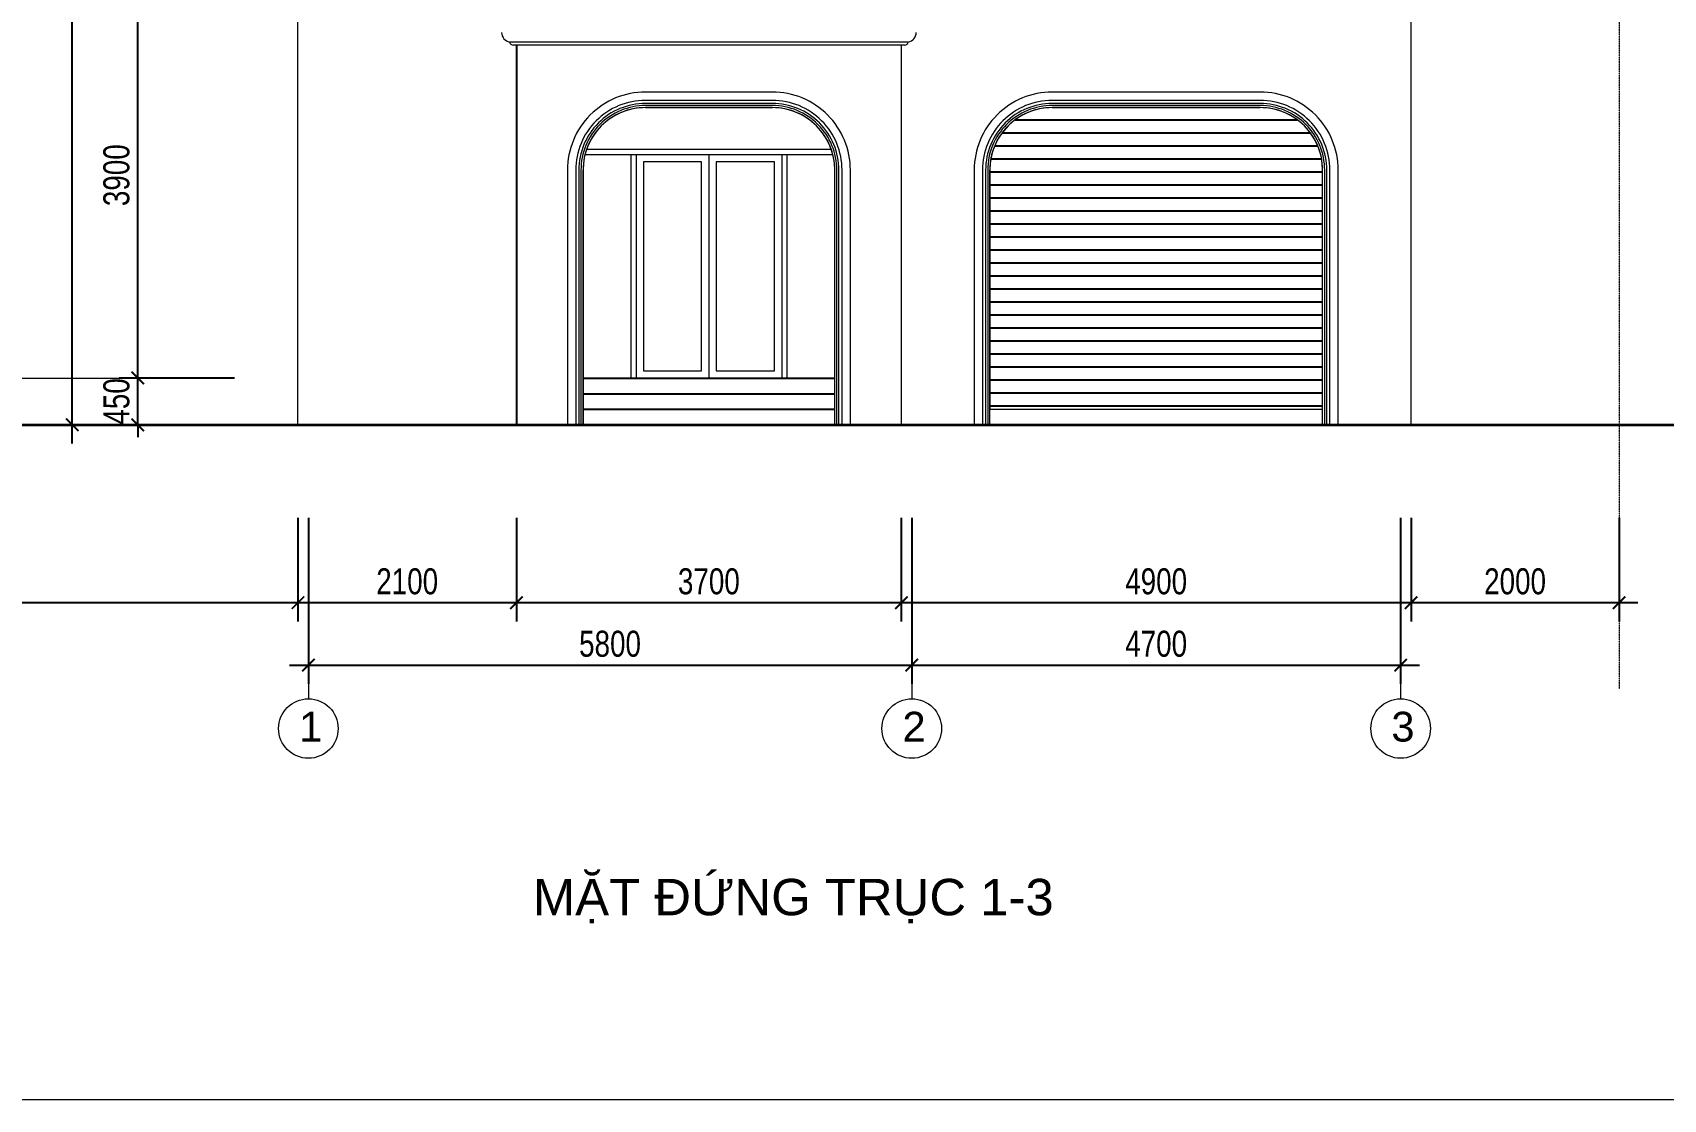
# Model space of a CAD drawing. Header units: millimetres. Extents: x 33748 to 451939, y -263262 to 62681.
# Drawn here: x 345024 to 360701, y -194383 to -184127 of the extents above; entities that cross this region are included whole.
import ezdxf
from ezdxf.enums import TextEntityAlignment as Align

# ---------------------------------------------------------------- set-up
doc = ezdxf.new("R2010")
doc.units = ezdxf.units.MM
doc.header["$PDMODE"] = 98
doc.linetypes.add('CENTER', pattern=[50.8, 31.75, -6.35, 6.35, -6.35])
doc.linetypes.add('HIDDEN', pattern=[0.375, 0.25, -0.125])
doc.layers.get('Defpoints').update_dxf_attribs({"color": 202, "lineweight": 13})
for name, color, linetype, lineweight in [('-CENTER', 143, 'CENTER', 13), ('-DIM', 9, 'Continuous', 13), ('-DOOR', 137, 'Continuous', 9), ('-KH', 143, 'Continuous', 13), ('-LINE1', 7, 'Continuous', 18), ('-RANH GIOI KHU DAT', 12, 'CENTER', 18), ('-TEXT', 7, 'Continuous', 15), ('-WALL', 4, 'Continuous', 35)]:
    doc.layers.add(name, color=color, linetype=linetype, lineweight=lineweight)
for name, color, linetype in [('1-NETMANH', 8, 'Continuous'), ('12. NET DIM', 9, 'Continuous'), ('13. NET HATCH', 252, 'Continuous'), ('SOLO', 7, 'Continuous')]:
    doc.layers.add(name, color=color, linetype=linetype)
doc.styles.add('1', font='arial.ttf')
doc.styles.add('AVANH', font='', dxfattribs={"width": 0.8})
doc.styles.get("Standard").update_dxf_attribs({"font": 'arial.ttf'})
doc.styles.get('AVANH').set_extended_font_data('.VnAvantH')
doc.dimstyles.new('C_100A3', dxfattribs={"dimscale": 100, "dimtxt": 2.5, "dimasz": 1.2, "dimexe": 1.8, "dimexo": 0, "dimgap": 0.75, "dimtad": 1, "dimdec": 0, "dimzin": 0, "dimdsep": 46, "dimtxsty": 'AVANH', "dimblk": 'ARCHTICK', "dimcen": 0, "dimdle": 1.8, "dimclrd": 256, "dimclre": 256, "dimclrt": 7, "dimadec": 0, "dimazin": 0, "dimtfac": 0.0001, "dimtdec": 0, "dimtix": 1, "dimtmove": 2, "dimatfit": 3, "dimldrblk": 'ARCHTICK', "dimfxl": 1.8, "dimtolj": 1, "dimtzin": 0, "dimarcsym": 0})

# ---------------------------------------------------------------- blocks, each defined once
blk = doc.blocks.new('_ARCHTICK')
at = {"const_width": 0.15}
blk.add_lwpolyline([(-0.5, -0.5), (0.5, 0.5)], dxfattribs=at)
blk = doc.blocks.new('*D1089')
at = {"layer": '-DIM', "lineweight": -2, "transparency": 16777216}
for p, q in [((346035, -187628), (346035, -183368)), ((346966, -183548), (345855, -183548)), ((346966, -187448), (345855, -187448))]:
    blk.add_line(p, q, dxfattribs=at)
at = {"layer": 'Defpoints', "color": 0, "transparency": 16777216}
for p in [(346035, -183548), (346966, -183548), (346966, -187448)]:
    blk.add_point(p, dxfattribs=at)
at = {"layer": '-DIM', "lineweight": -2, "transparency": 16777216, "xscale": 120, "yscale": 120, "zscale": 120}
for p, rotation in [((346035, -183548), 90), ((346035, -187448), 270)]:
    blk.add_blockref('_ARCHTICK', p, dxfattribs=dict(at, rotation=rotation))
at = {"layer": '-DIM', "color": 7, "transparency": 16777216, "insert": (345831, -185498), "char_height": 250, "attachment_point": 5, "rotation": 90, "style": 'AVANH'}
blk.add_mtext('\\A1;3900', dxfattribs=at)
blk = doc.blocks.new('*D1091')
at = {"layer": '-DIM', "lineweight": -2, "transparency": 16777216}
for p, q in [((346035, -187448), (346035, -187328)), ((346966, -187448), (345855, -187448)), ((346035, -187898), (346035, -187448)), ((346966, -187898), (345855, -187898)), ((346035, -187898), (346035, -188018))]:
    blk.add_line(p, q, dxfattribs=at)
at = {"layer": 'Defpoints', "color": 0, "transparency": 16777216}
for p in [(346035, -187448), (346966, -187448), (346966, -187898)]:
    blk.add_point(p, dxfattribs=at)
at = {"layer": '-DIM', "lineweight": -2, "transparency": 16777216, "xscale": 120, "yscale": 120, "zscale": 120}
for p, rotation in [((346035, -187448), 270), ((346035, -187898), 90)]:
    blk.add_blockref('_ARCHTICK', p, dxfattribs=dict(at, rotation=rotation))
at = {"layer": '-DIM', "color": 7, "transparency": 16777216, "insert": (345831, -187673), "char_height": 250, "attachment_point": 5, "rotation": 90, "style": 'AVANH'}
blk.add_mtext('\\A1;450', dxfattribs=at)
blk = doc.blocks.new('*D1092')
at = {"layer": '12. NET DIM', "lineweight": -2, "transparency": 16777216}
for p, q in [((353375, -188792), (353375, -189788)), ((358275, -188792), (358275, -189788)), ((358455, -189608), (353195, -189608))]:
    blk.add_line(p, q, dxfattribs=at)
at = {"layer": 'Defpoints', "color": 0, "transparency": 16777216}
for p in [(353375, -188792), (358275, -188792), (353375, -189608)]:
    blk.add_point(p, dxfattribs=at)
at = {"layer": '12. NET DIM', "lineweight": -2, "transparency": 16777216, "xscale": 120, "yscale": 120, "zscale": 120, "rotation": 180}
blk.add_blockref('_ARCHTICK', (353375, -189608), dxfattribs=at)
at = {"layer": '12. NET DIM', "lineweight": -2, "transparency": 16777216, "xscale": 120, "yscale": 120, "zscale": 120}
blk.add_blockref('_ARCHTICK', (358275, -189608), dxfattribs=at)
at = {"layer": '12. NET DIM', "color": 7, "transparency": 16777216, "insert": (355825, -189404), "char_height": 250, "attachment_point": 5, "style": 'AVANH'}
blk.add_mtext('\\A1;4900', dxfattribs=at)
blk = doc.blocks.new('*D1093')
at = {"layer": '12. NET DIM', "lineweight": -2, "transparency": 16777216}
for p, q in [((349675, -188792), (349675, -189788)), ((353375, -188792), (353375, -189788)), ((353555, -189608), (349495, -189608))]:
    blk.add_line(p, q, dxfattribs=at)
at = {"layer": 'Defpoints', "color": 0, "transparency": 16777216}
for p in [(349675, -188792), (353375, -188792), (349675, -189608)]:
    blk.add_point(p, dxfattribs=at)
at = {"layer": '12. NET DIM', "lineweight": -2, "transparency": 16777216, "xscale": 120, "yscale": 120, "zscale": 120, "rotation": 180}
blk.add_blockref('_ARCHTICK', (349675, -189608), dxfattribs=at)
at = {"layer": '12. NET DIM', "lineweight": -2, "transparency": 16777216, "xscale": 120, "yscale": 120, "zscale": 120}
blk.add_blockref('_ARCHTICK', (353375, -189608), dxfattribs=at)
at = {"layer": '12. NET DIM', "color": 7, "transparency": 16777216, "insert": (351525, -189404), "char_height": 250, "attachment_point": 5, "style": 'AVANH'}
blk.add_mtext('\\A1;3700', dxfattribs=at)
blk = doc.blocks.new('*D1094')
at = {"layer": '12. NET DIM', "lineweight": -2, "transparency": 16777216}
for p, q in [((347575, -188792), (347575, -189788)), ((349675, -188792), (349675, -189788)), ((349855, -189608), (347395, -189608))]:
    blk.add_line(p, q, dxfattribs=at)
at = {"layer": 'Defpoints', "color": 0, "transparency": 16777216}
for p in [(347575, -188792), (349675, -188792), (347575, -189608)]:
    blk.add_point(p, dxfattribs=at)
at = {"layer": '12. NET DIM', "lineweight": -2, "transparency": 16777216, "xscale": 120, "yscale": 120, "zscale": 120, "rotation": 180}
blk.add_blockref('_ARCHTICK', (347575, -189608), dxfattribs=at)
at = {"layer": '12. NET DIM', "lineweight": -2, "transparency": 16777216, "xscale": 120, "yscale": 120, "zscale": 120}
blk.add_blockref('_ARCHTICK', (349675, -189608), dxfattribs=at)
at = {"layer": '12. NET DIM', "color": 7, "transparency": 16777216, "insert": (348625, -189404), "char_height": 250, "attachment_point": 5, "style": 'AVANH'}
blk.add_mtext('\\A1;2100', dxfattribs=at)
blk = doc.blocks.new('*D1095')
at = {"layer": '12. NET DIM', "lineweight": -2, "transparency": 16777216}
for p, q in [((347675, -188792), (347675, -190388)), ((353475, -188792), (353475, -190388)), ((347495, -190208), (353655, -190208))]:
    blk.add_line(p, q, dxfattribs=at)
at = {"layer": 'Defpoints', "color": 0, "transparency": 16777216}
for p in [(347675, -188792), (353475, -188792), (353475, -190208)]:
    blk.add_point(p, dxfattribs=at)
at = {"layer": '12. NET DIM', "lineweight": -2, "transparency": 16777216, "xscale": 120, "yscale": 120, "zscale": 120, "rotation": 180}
blk.add_blockref('_ARCHTICK', (347675, -190208), dxfattribs=at)
at = {"layer": '12. NET DIM', "lineweight": -2, "transparency": 16777216, "xscale": 120, "yscale": 120, "zscale": 120}
blk.add_blockref('_ARCHTICK', (353475, -190208), dxfattribs=at)
at = {"layer": '12. NET DIM', "color": 7, "transparency": 16777216, "insert": (350575, -190004), "char_height": 250, "attachment_point": 5, "style": 'AVANH'}
blk.add_mtext('\\A1;5800', dxfattribs=at)
blk = doc.blocks.new('*D1096')
at = {"layer": '12. NET DIM', "lineweight": -2, "transparency": 16777216}
for p, q in [((353475, -188792), (353475, -190388)), ((358175, -188792), (358175, -190388)), ((353295, -190208), (358355, -190208))]:
    blk.add_line(p, q, dxfattribs=at)
at = {"layer": 'Defpoints', "color": 0, "transparency": 16777216}
for p in [(353475, -188792), (358175, -188792), (358175, -190208)]:
    blk.add_point(p, dxfattribs=at)
at = {"layer": '12. NET DIM', "lineweight": -2, "transparency": 16777216, "xscale": 120, "yscale": 120, "zscale": 120, "rotation": 180}
blk.add_blockref('_ARCHTICK', (353475, -190208), dxfattribs=at)
at = {"layer": '12. NET DIM', "lineweight": -2, "transparency": 16777216, "xscale": 120, "yscale": 120, "zscale": 120}
blk.add_blockref('_ARCHTICK', (358175, -190208), dxfattribs=at)
at = {"layer": '12. NET DIM', "color": 7, "transparency": 16777216, "insert": (355825, -190004), "char_height": 250, "attachment_point": 5, "style": 'AVANH'}
blk.add_mtext('\\A1;4700', dxfattribs=at)
blk = doc.blocks.new('*D1087')
at = {"layer": '12. NET DIM', "lineweight": -2, "transparency": 16777216}
for p, q in [((358275, -188792), (358275, -189788)), ((360275, -188792), (360275, -189788)), ((360455, -189608), (358095, -189608))]:
    blk.add_line(p, q, dxfattribs=at)
at = {"layer": 'Defpoints', "color": 0, "transparency": 16777216}
for p in [(358275, -188792), (360275, -188792), (358275, -189608)]:
    blk.add_point(p, dxfattribs=at)
at = {"layer": '12. NET DIM', "lineweight": -2, "transparency": 16777216, "xscale": 120, "yscale": 120, "zscale": 120, "rotation": 180}
blk.add_blockref('_ARCHTICK', (358275, -189608), dxfattribs=at)
at = {"layer": '12. NET DIM', "lineweight": -2, "transparency": 16777216, "xscale": 120, "yscale": 120, "zscale": 120}
blk.add_blockref('_ARCHTICK', (360275, -189608), dxfattribs=at)
at = {"layer": '12. NET DIM', "color": 7, "transparency": 16777216, "insert": (359275, -189404), "char_height": 250, "attachment_point": 5, "style": 'AVANH'}
blk.add_mtext('\\A1;2000', dxfattribs=at)
blk = doc.blocks.new('*D1088')
at = {"layer": '12. NET DIM', "lineweight": -2, "transparency": 16777216}
for p, q in [((341275, -188792), (341275, -189788)), ((347575, -188792), (347575, -189788)), ((347755, -189608), (341095, -189608))]:
    blk.add_line(p, q, dxfattribs=at)
at = {"layer": 'Defpoints', "color": 0, "transparency": 16777216}
for p in [(341275, -188792), (347575, -188792), (341275, -189608)]:
    blk.add_point(p, dxfattribs=at)
at = {"layer": '12. NET DIM', "lineweight": -2, "transparency": 16777216, "xscale": 120, "yscale": 120, "zscale": 120, "rotation": 180}
blk.add_blockref('_ARCHTICK', (341275, -189608), dxfattribs=at)
at = {"layer": '12. NET DIM', "lineweight": -2, "transparency": 16777216, "xscale": 120, "yscale": 120, "zscale": 120}
blk.add_blockref('_ARCHTICK', (347575, -189608), dxfattribs=at)
at = {"layer": '12. NET DIM', "color": 7, "transparency": 16777216, "insert": (344425, -189404), "char_height": 250, "attachment_point": 5, "style": 'AVANH'}
blk.add_mtext('\\A1;6300', dxfattribs=at)
blk = doc.blocks.new('*D1086')
at = {"layer": '-DIM', "lineweight": -2, "transparency": 16777216}
for p, q in [((345405, -188078), (345405, -175668)), ((346966, -175848), (345225, -175848)), ((346966, -187898), (345225, -187898))]:
    blk.add_line(p, q, dxfattribs=at)
at = {"layer": 'Defpoints', "color": 0, "transparency": 16777216}
for p in [(345405, -175848), (346966, -175848), (346966, -187898)]:
    blk.add_point(p, dxfattribs=at)
at = {"layer": '-DIM', "lineweight": -2, "transparency": 16777216, "xscale": 120, "yscale": 120, "zscale": 120}
for p, rotation in [((345405, -175848), 90), ((345405, -187898), 270)]:
    blk.add_blockref('_ARCHTICK', p, dxfattribs=dict(at, rotation=rotation))
at = {"layer": '-DIM', "color": 7, "transparency": 16777216, "insert": (345201, -181873), "char_height": 250, "attachment_point": 5, "rotation": 90, "style": 'AVANH'}
blk.add_mtext('\\A1;12050', dxfattribs=at)

msp = doc.modelspace()

# ---------------------------------------------------------------- hatches: boundary and pattern name
at = {"layer": '13. NET HATCH'}
h = msp.add_hatch(dxfattribs=at)
h.set_pattern_fill('TUONGXAY', color=256, scale=1000, angle=315)
h.set_pattern_definition([(0, (136466.07, -24341.24), (3e-14, 125), [])])
h.paths.add_polyline_path([(357425.1, -187748.5), (357425.1, -185448.5, 0.4142136), (356825.1, -184848.5), (354825.5, -184848.5, 0.4142136), (354225.5, -185448.5), (354225.5, -187748.5)])

# ---------------------------------------------------------------- linework, layer by layer
at = {"layer": '-CENTER', "ltscale": 0.1}
for p, q in [((344104.6, -187448.5), (346965.6, -187448.5)), ((344104.6, -187898.5), (346965.6, -187898.5)), ((347675.1, -188792.3), (347675.1, -190531.5)), ((353475.5, -188792.3), (353475.5, -190531.5)), ((358175.1, -188792.3), (358175.1, -190531.5))]:
    msp.add_line(p, q, dxfattribs=at)
at = {"layer": '-DOOR'}
for points in [[(350349.8, -185248.5), (352701.2, -185248.5)], [(350334.5, -185298.5), (352716.4, -185298.5)], [(350775.5, -185298.5), (350775.5, -187448.5)], [(350825.5, -185298.5), (350825.5, -187448.5)], [(351525.5, -185298.5), (351525.5, -187448.5)], [(352225.5, -185298.5), (352225.5, -187448.5)], [(352275.5, -185298.5), (352275.5, -187448.5)]]:
    msp.add_lwpolyline(points, dxfattribs=at)
for points in [[(351455.5, -185368.5), (350895.5, -185368.5), (350895.5, -187378.5), (351455.5, -187378.5)], [(352155.5, -185368.5), (351595.5, -185368.5), (351595.5, -187378.5), (352155.5, -187378.5)]]:
    msp.add_lwpolyline(points, close=True, dxfattribs=at)
at = {"layer": '-KH'}
for centre in [(347675.1, -190817.8), (353475.5, -190817.8), (358175.1, -190817.8)]:
    msp.add_circle(centre, 286.3, dxfattribs=at)
at = {"layer": '-LINE1'}
for p, q in [((358275.1, -187898.5), (358275.1, -177348.5)), ((347575.1, -187898.5), (347575.1, -180548.5)), ((353375.5, -187898.5), (353375.5, -184248.5)), ((350915.5, -184848.5), (352135.5, -184848.5)), ((350315.5, -187898.5), (350315.5, -185448.5)), ((352735.5, -187898.5), (352735.5, -185448.5)), ((354225.5, -187898.5), (354225.5, -185448.5)), ((357425.1, -187898.5), (357425.1, -185448.5))]:
    msp.add_line(p, q, dxfattribs=at)
at = {"layer": '-LINE1', "lineweight": 20}
msp.add_line((353405.5, -184248.5), (349645.5, -184248.5), dxfattribs=at)
at = {"layer": '-LINE1'}
for points in [[(352885.5, -187898.5), (352885.5, -185448.5, 0.4142136), (352135.5, -184698.5), (350915.5, -184698.5, 0.4142136), (350165.5, -185448.5), (350165.5, -187898.5)], [(357575.1, -187898.5), (357575.1, -185448.5, 0.4142136), (356825.1, -184698.5), (354825.5, -184698.5, 0.4142136), (354075.5, -185448.5), (354075.5, -187898.5)]]:
    msp.add_lwpolyline(points, format="xyb", dxfattribs=at)
for points in [[(352735.5, -185448.5, 0.4142136), (352135.5, -184848.5), (350915.5, -184848.5, 0.4142136), (350315.5, -185448.5), (350315.5, -187898.5), (352735.5, -187898.5)], [(357425.1, -185448.5, 0.4142136), (356825.1, -184848.5), (354825.5, -184848.5, 0.4142136), (354225.5, -185448.5), (354225.5, -187748.5), (357425.1, -187748.5)]]:
    msp.add_lwpolyline(points, format="xyb", close=True, dxfattribs=at)
for points in [[(354825.5, -184848.5), (356825.1, -184848.5)], [(354225.5, -187748.5), (357425.1, -187748.5)]]:
    msp.add_lwpolyline(points, dxfattribs=at)
at = {"layer": '-LINE1', "lineweight": 20}
for centre, radius, start, end in [((349631.3, -184121.3), 99.6, 183.43242, 257.33807), ((353419.6, -184121.3), 99.6, 282.66193, 356.56758), ((349646.8, -184210.4), 38.2, 192.30578, 268.05394), ((353404.2, -184210.4), 38.2, 271.94606, 347.69422)]:
    msp.add_arc(centre, radius, start, end, dxfattribs=at)
at = {"layer": '-LINE1'}
for centre, start, end in [((350915.5, -185448.5), 90, 180), ((352135.5, -185448.5), 0, 90), ((354825.5, -185448.5), 90, 180), ((356825.1, -185448.5), 0, 90)]:
    msp.add_arc(centre, 600, start, end, dxfattribs=at)
at = {"layer": '-RANH GIOI KHU DAT', "linetype": 'HIDDEN', "ltscale": 10}
msp.add_lwpolyline([(360275.1, -173301), (360275.1, -190434.8)], dxfattribs=at)
at = {"layer": '-WALL'}
msp.add_lwpolyline([(336947.2, -187898.5), (368447.2, -187898.5)], dxfattribs=at)
at = {"layer": '1-NETMANH', "lineweight": 20}
msp.add_line((353441.4, -184218.5), (349609.5, -184218.5), dxfattribs=at)
for points in [[(352805.5, -187898.5), (352805.5, -185448.5, 0.4142136), (352135.5, -184778.5), (350915.5, -184778.5, 0.4142136), (350245.5, -185448.5), (350245.5, -187898.5)], [(352775.5, -187898.5), (352775.5, -185448.5, 0.4142136), (352135.5, -184808.5), (350915.5, -184808.5, 0.4142136), (350275.5, -185448.5), (350275.5, -187898.5)], [(357495.1, -187898.5), (357495.1, -185448.5, 0.4142136), (356825.1, -184778.5), (354825.5, -184778.5, 0.4142136), (354155.5, -185448.5), (354155.5, -187898.5)], [(357465.1, -187898.5), (357465.1, -185448.5, 0.4142136), (356825.1, -184808.5), (354825.5, -184808.5, 0.4142136), (354185.5, -185448.5), (354185.5, -187898.5)], [(352755.5, -187898.5), (352755.5, -185448.5, 0.4142136), (352135.5, -184828.5), (350915.5, -184828.5, 0.4142136), (350295.5, -185448.5), (350295.5, -187898.5)], [(357445.1, -187898.5), (357445.1, -185448.5, 0.4142136), (356825.1, -184828.5), (354825.5, -184828.5, 0.4142136), (354205.5, -185448.5), (354205.5, -187898.5)]]:
    msp.add_lwpolyline(points, format="xyb", dxfattribs=at)
at = {"layer": '13. NET HATCH'}
for points in [[(350315.5, -187448.5), (352735.5, -187448.5)], [(350315.5, -187598.5), (352735.5, -187598.5)], [(350315.5, -187748.5), (352735.5, -187748.5)]]:
    msp.add_lwpolyline(points, dxfattribs=at)
at = {"layer": 'Defpoints'}
msp.add_lwpolyline([(336947.2, -194382.9), (368447.2, -194382.9), (368447.2, -172107.9), (336947.2, -172107.9)], close=True, dxfattribs=at)
msp.add_lwpolyline([(336947.2, -194382.9), (368447.2, -194382.9), (368447.2, -172107.9), (336947.2, -172107.9)], close=True, dxfattribs=at)
at = {"layer": 'SOLO'}
msp.add_line((349675.5, -184248.5), (349675.5, -187898.5), dxfattribs=at)

# ---------------------------------------------------------------- texts
at = {"layer": '-TEXT', "color": 2, "style": '1'}
for s, p in [('1', (347697, -190799.7)), ('2', (353497.3, -190799.7)), ('3', (358197, -190799.7))]:
    msp.add_text(s, height=286.3, dxfattribs=at).set_placement(p, align=Align.MIDDLE_CENTER)
at = {"layer": '-TEXT', "color": 4}
msp.add_text('MẶT ĐỨNG TRỤC 1-3', height=350, dxfattribs=at).set_placement((352336.4, -192612.9), align=Align.CENTER)

# ---------------------------------------------------------------- dimensions: what is measured, and where the dimension line sits
at = {"layer": '-DIM'}
for base, p1, p2, picture, middle in [((345405.4, -175848.3), (346965.6, -187898.5), (346965.6, -175848.3), '*D1086', (345201.1, -181873.4)), ((346035.4, -183548.5), (346965.6, -187448.5), (346965.6, -183548.5), '*D1089', (345831.1, -185498.5)), ((346035.4, -187448.5), (346965.6, -187898.5), (346965.6, -187448.5), '*D1091', (345831.1, -187673.5))]:
    dim = msp.add_linear_dim(base=base, p1=p1, p2=p2, angle=90, dimstyle='C_100A3', dxfattribs=at)
    dim.commit()
    dim.dimension.update_dxf_attribs({"geometry": picture, "text_midpoint": middle})
at = {"layer": '12. NET DIM'}
for base, p1, p2, picture, middle in [((341275.1, -189608.5), (347575.1, -188792.3), (341275.1, -188792.3), '*D1088', (344425.1, -189404.2)), ((347575.1, -189608.5), (349675.5, -188792.3), (347575.1, -188792.3), '*D1094', (348625.3, -189404.2)), ((353475.5, -190208.5), (347675.1, -188792.3), (353475.5, -188792.3), '*D1095', (350575.3, -190004.2)), ((349675.5, -189608.5), (353375.5, -188792.3), (349675.5, -188792.3), '*D1093', (351525.5, -189404.2)), ((353375.5, -189608.5), (358275.1, -188792.3), (353375.5, -188792.3), '*D1092', (355825.3, -189404.2)), ((358175.1, -190208.5), (353475.5, -188792.3), (358175.1, -188792.3), '*D1096', (355825.3, -190004.2)), ((358275.1, -189608.5), (360275.1, -188792.3), (358275.1, -188792.3), '*D1087', (359275.1, -189404.2))]:
    dim = msp.add_linear_dim(base=base, p1=p1, p2=p2, dimstyle='C_100A3', dxfattribs=at)
    dim.commit()
    dim.dimension.update_dxf_attribs({"geometry": picture, "text_midpoint": middle})

doc.saveas('drawing.dxf')
